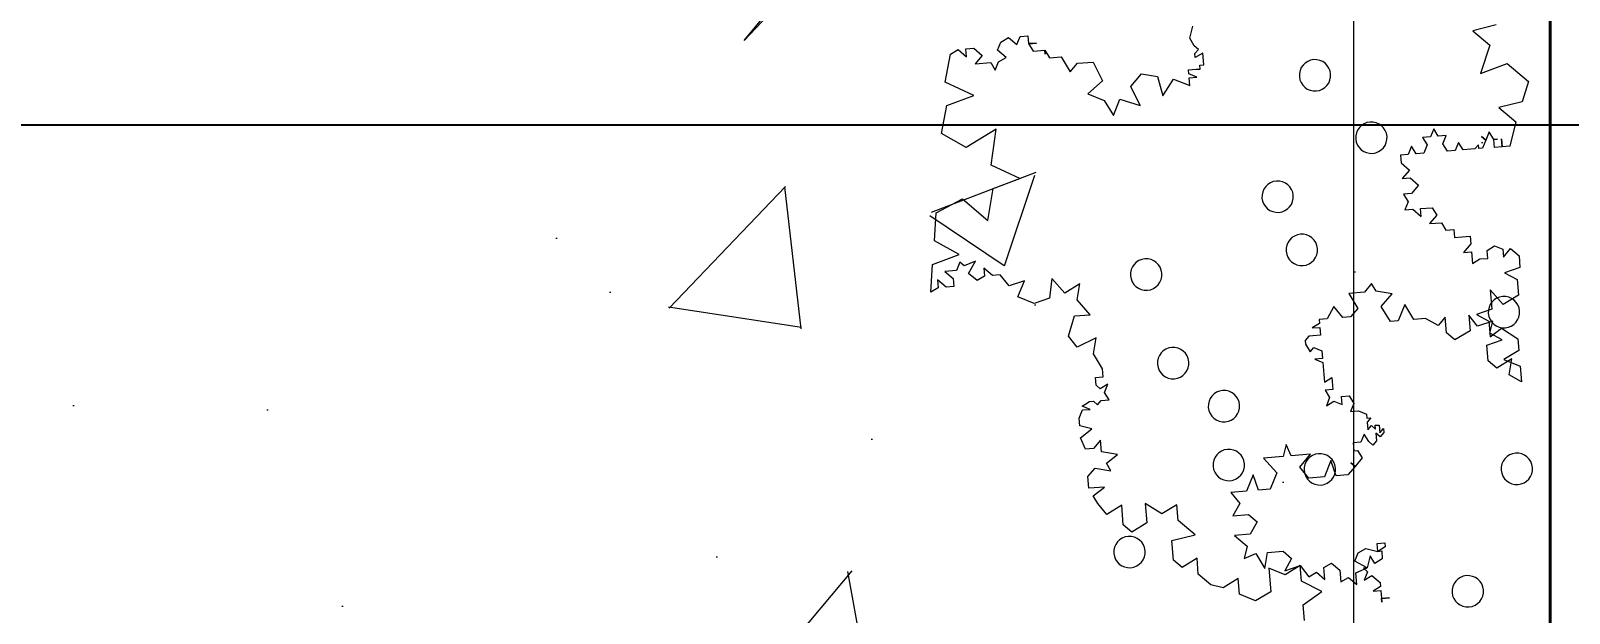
# Model space of a CAD drawing. Header units: metres. Extents: x 0 to 4415, y 1197 to 2590.
# Drawn here: x 1913.088 to 1913.872, y 1310.651 to 1310.948 of the extents above; entities that cross this region are included whole.
import ezdxf

# ---------------------------------------------------------------- set-up
doc = ezdxf.new("R2010")
doc.units = ezdxf.units.M
for name, pattern in [('AXES', [2, 1.25, -0.25, 0.25, -0.25]), ('CACHE2', [4.7625, 3.175, -1.5875]), ('CONTINU', [0])]:
    doc.linetypes.add(name, pattern=pattern)
doc.layers.get('DEFPOINTS').update_dxf_attribs({"lineweight": 5})
doc.layers.add('00-axe', color=7, linetype='AXES', lineweight=5, true_color=0xdb0000)
doc.layers.add('veg', color=7, linetype='Continuous', lineweight=9, true_color=0x61c200)
for name, color, linetype, lineweight in [('00-cote', 7, 'CONTINU', 20), ('caché', 20, 'CACHE2', 13), ('Façade 02', 41, 'Continuous', 35)]:
    doc.layers.add(name, color=color, linetype=linetype, lineweight=lineweight)
doc.styles.add('WALIDcotat', font='times.ttf')
doc.dimstyles.new('walid 100', dxfattribs={"dimscale": 0, "dimtxt": 0.25, "dimasz": 0.1, "dimexe": 1.25, "dimexo": 0.625, "dimgap": 0.02, "dimtad": 1, "dimdec": 0, "dimlfac": 100, "dimrnd": 5, "dimtxsty": 'WALIDcotat', "dimblk": 'COTE', "dimcen": 2.5, "dimse1": 1, "dimse2": 1, "dimclrd": 256, "dimclrt": 256, "dimadec": 0, "dimazin": 0, "dimtfac": 1, "dimtdec": 0, "dimtix": 1, "dimtmove": 2, "dimatfit": 3, "dimldrblk": 'COTE', "dimfxl": 1.25, "dimarcsym": 0})

# ---------------------------------------------------------------- blocks, each defined once
blk = doc.blocks.new('Plantes')
for p, q in [((-0.5796, 1.7132), (-0.238, 1.2957)), ((-0.189, 1.2913), (-0.5796, 1.7132)), ((0.5704, -1.1813), (0.5674, -1.214)), ((0.5674, -1.214), (0.6061, -1.2422)), ((0.7316, -1.2204), (0.7309, -1.2286)), ((0.7309, -1.2286), (0.7316, -1.2204)), ((0.3997, -1.2484), (0.3744, -1.2544)), ((0.4309, -1.2677), (0.3997, -1.2484)), ((0.4338, -1.235), (0.4309, -1.2677)), ((0.4679, -1.2216), (0.4338, -1.235)), ((0.4992, -1.2408), (0.4679, -1.2216)), ((0.4948, -1.2899), (0.4992, -1.2408)), ((0.6061, -1.2422), (0.5631, -1.263)), ((0.7131, -1.2435), (0.7294, -1.2449)), ((0.7287, -1.2531), (0.7131, -1.2435)), ((0.7294, -1.2449), (0.7309, -1.2286)), ((0.7309, -1.2286), (0.7309, -1.2286)), ((0.7309, -1.2286), (0.7309, -1.2286)), ((0.7309, -1.2286), (0.7309, -1.2286)), ((0.7309, -1.2286), (0.7309, -1.2286)), ((0.7309, -1.2286), (0.7309, -1.2286)), ((0.7309, -1.2286), (0.7309, -1.2286)), ((0.7309, -1.2286), (0.7309, -1.2286)), ((0.7309, -1.2286), (0.7309, -1.2286)), ((0.7309, -1.2286), (0.7309, -1.2286)), ((0.739, -1.2293), (0.7309, -1.2286)), ((0.7309, -1.2286), (0.739, -1.2293)), ((0.739, -1.2293), (0.7309, -1.2286)), ((0.7309, -1.2286), (0.739, -1.2293)), ((0.739, -1.2293), (0.7309, -1.2286)), ((0.7309, -1.2286), (0.739, -1.2293)), ((0.7309, -1.2286), (0.7309, -1.2286)), ((0.7309, -1.2286), (0.7309, -1.2286)), ((0.7309, -1.2286), (0.7309, -1.2286)), ((0.7309, -1.2286), (0.7309, -1.2286)), ((0.7309, -1.2286), (0.7309, -1.2286)), ((0.7309, -1.2286), (0.7309, -1.2286)), ((0.7309, -1.2286), (0.7309, -1.2286)), ((0.739, -1.2293), (0.739, -1.2293)), ((0.7472, -1.23), (0.739, -1.2293)), ((0.739, -1.2293), (0.7472, -1.23)), ((0.739, -1.2293), (0.739, -1.2293)), ((0.7472, -1.23), (0.7472, -1.23)), ((0.7472, -1.23), (0.7472, -1.23)), ((0.7472, -1.23), (0.7472, -1.23)), ((0.7472, -1.23), (0.7472, -1.23)), ((0.3477, -1.2767), (0.3448, -1.3094)), ((0.3744, -1.2544), (0.3477, -1.2767)), ((0.5289, -1.2764), (0.4948, -1.2899)), ((0.5282, -1.2846), (0.5601, -1.2957)), ((0.5423, -1.3106), (0.5282, -1.2846)), ((0.5601, -1.2957), (0.5289, -1.2764)), ((0.5631, -1.263), (0.5601, -1.2957)), ((0.5601, -1.2957), (0.5787, -1.2727)), ((0.5787, -1.2727), (0.5943, -1.2823)), ((0.5943, -1.2823), (0.6121, -1.2674)), ((0.6121, -1.2674), (0.6099, -1.2919)), ((0.6433, -1.2867), (0.6455, -1.2621)), ((0.6455, -1.2621), (0.6611, -1.2718)), ((0.6611, -1.2718), (0.6789, -1.2569)), ((0.6789, -1.2569), (0.6767, -1.2814)), ((0.6767, -1.2814), (0.7005, -1.2918)), ((0.6923, -1.291), (0.7012, -1.2836)), ((0.6945, -1.2665), (0.7101, -1.2761)), ((0.7012, -1.2836), (0.6945, -1.2665)), ((0.7101, -1.2761), (0.7279, -1.2613)), ((0.7279, -1.2613), (0.7287, -1.2531)), ((0.2958, -1.305), (0.2921, -1.3459)), ((0.3136, -1.2902), (0.2958, -1.305)), ((0.3448, -1.3094), (0.3136, -1.2902)), ((0.4436, -1.31), (0.4674, -1.3204)), ((0.4496, -1.3352), (0.4436, -1.31)), ((0.4674, -1.3204), (0.4866, -1.2891)), ((0.4866, -1.2891), (0.4919, -1.3226)), ((0.5245, -1.3255), (0.5423, -1.3106)), ((0.6099, -1.2919), (0.6255, -1.3015)), ((0.6255, -1.3015), (0.6433, -1.2867)), ((0.7005, -1.2918), (0.6745, -1.3059)), ((0.6745, -1.3059), (0.6812, -1.323)), ((0.7005, -1.2918), (0.6923, -1.291)), ((0.7065, -1.317), (0.7005, -1.2918)), ((0.7161, -1.3014), (0.7065, -1.317)), ((0.7317, -1.311), (0.7161, -1.3014)), ((0.7303, -1.3274), (0.7317, -1.311)), ((0.2921, -1.3459), (0.3404, -1.3584)), ((0.4229, -1.3576), (0.4496, -1.3352)), ((0.4919, -1.3226), (0.5245, -1.3255)), ((0.6812, -1.323), (0.6969, -1.3326)), ((0.6969, -1.3326), (0.7221, -1.3266)), ((0.7221, -1.3266), (0.7206, -1.343)), ((0.7206, -1.343), (0.737, -1.3444)), ((0.7221, -1.3266), (0.7303, -1.3274)), ((0.7377, -1.3363), (0.7221, -1.3266)), ((0.737, -1.3444), (0.7377, -1.3363)), ((0.1904, -1.378), (0.1868, -1.4189)), ((0.2082, -1.3631), (0.1904, -1.378)), ((0.2395, -1.3824), (0.2082, -1.3631)), ((0.3404, -1.3584), (0.3048, -1.3882)), ((0.4555, -1.3605), (0.4229, -1.3576)), ((0.4697, -1.3865), (0.4555, -1.3605)), ((0.1556, -1.3996), (0.137, -1.4227)), ((0.1868, -1.4189), (0.1556, -1.3996)), ((0.2358, -1.4232), (0.2395, -1.3824)), ((0.2707, -1.4016), (0.2358, -1.4232)), ((0.3019, -1.4209), (0.2707, -1.4016)), ((0.3048, -1.3882), (0.3019, -1.4209)), ((0.4192, -1.3984), (0.4519, -1.4013)), ((0.4334, -1.4244), (0.4192, -1.3984)), ((0.4519, -1.4013), (0.4697, -1.3865)), ((0.137, -1.4227), (0.1274, -1.4383)), ((0.1274, -1.4383), (0.1505, -1.4568)), ((0.4148, -1.4474), (0.4334, -1.4244)), ((0.1178, -1.4539), (0.1156, -1.4784)), ((0.1505, -1.4568), (0.1178, -1.4539)), ((0.4475, -1.4504), (0.4148, -1.4474)), ((0.4609, -1.4845), (0.4475, -1.4504)), ((0.472, -1.4526), (0.4609, -1.4845)), ((0.4965, -1.4547), (0.472, -1.4526)), ((0.51, -1.4889), (0.4965, -1.4547)), ((0.1156, -1.4784), (0.1305, -1.4962)), ((0.1305, -1.4962), (0.1639, -1.4909)), ((0.1639, -1.4909), (0.1542, -1.5065)), ((0.1542, -1.5065), (0.1773, -1.5251)), ((0.4825, -1.5194), (0.51, -1.4889)), ((0.5768, -1.4784), (0.5583, -1.5014)), ((0.5583, -1.5014), (0.5806, -1.5281)), ((0.6095, -1.4813), (0.5768, -1.4784)), ((0.6229, -1.5154), (0.6095, -1.4813)), ((0.634, -1.4835), (0.6229, -1.5154)), ((0.6585, -1.4857), (0.634, -1.4835)), ((0.6734, -1.5035), (0.6585, -1.4857)), ((0.6645, -1.5109), (0.6734, -1.5035)), ((0.6734, -1.5035), (0.6645, -1.5109)), ((0.6883, -1.5213), (0.6734, -1.5035)), ((0.1105, -1.5356), (0.1001, -1.5594)), ((0.1268, -1.537), (0.1105, -1.5356)), ((0.1417, -1.5548), (0.1268, -1.537)), ((0.1439, -1.5303), (0.1417, -1.5548)), ((0.1773, -1.5251), (0.1439, -1.5303)), ((0.5234, -1.523), (0.4825, -1.5194)), ((0.5294, -1.5483), (0.5234, -1.523)), ((0.5397, -1.5245), (0.5294, -1.5483)), ((0.5806, -1.5281), (0.5397, -1.5245)), ((0.6697, -1.5443), (0.6705, -1.5362)), ((0.6705, -1.5362), (0.6786, -1.5369)), ((0.6786, -1.5369), (0.6883, -1.5213)), ((0.1001, -1.5594), (0.1232, -1.5779)), ((0.669, -1.5525), (0.6697, -1.5443)), ((0.6853, -1.554), (0.669, -1.5525)), ((0.6921, -1.571), (0.6853, -1.554)), ((0.7017, -1.5554), (0.6921, -1.571)), ((0.7106, -1.548), (0.7017, -1.5554)), ((0.718, -1.5569), (0.7106, -1.548)), ((0.7166, -1.5732), (0.718, -1.5569)), ((0.7255, -1.5658), (0.7166, -1.5732)), ((0.7233, -1.5903), (0.7247, -1.5739)), ((0.7247, -1.5739), (0.7322, -1.5828)), ((0.7329, -1.5747), (0.7255, -1.5658)), ((0.0979, -1.5839), (0.0965, -1.6002)), ((0.0965, -1.6002), (0.1032, -1.6173)), ((0.1232, -1.5779), (0.0979, -1.5839)), ((0.6966, -1.6126), (0.6973, -1.6044)), ((0.6973, -1.6044), (0.7055, -1.6052)), ((0.6973, -1.6044), (0.6973, -1.6044)), ((0.6973, -1.6044), (0.6973, -1.6044)), ((0.698, -1.5963), (0.6988, -1.5881)), ((0.698, -1.5963), (0.698, -1.5963)), ((0.7055, -1.6052), (0.698, -1.5963)), ((0.6988, -1.5881), (0.6995, -1.5799)), ((0.6995, -1.5799), (0.7069, -1.5888)), ((0.7069, -1.5888), (0.7158, -1.5814)), ((0.7158, -1.5814), (0.7151, -1.5896)), ((0.7151, -1.5896), (0.7233, -1.5903)), ((0.7151, -1.5896), (0.7151, -1.5896)), ((0.7322, -1.5828), (0.7329, -1.5747)), ((0.1195, -1.6187), (0.1025, -1.6255)), ((0.1025, -1.6255), (0.1181, -1.6351)), ((0.1032, -1.6173), (0.1195, -1.6187)), ((0.1181, -1.6351), (0.1262, -1.6358)), ((0.1262, -1.6358), (0.1351, -1.6284)), ((0.1351, -1.6284), (0.1426, -1.6373)), ((0.1426, -1.6373), (0.1589, -1.6387)), ((0.6127, -1.6298), (0.6283, -1.6395)), ((0.6194, -1.6469), (0.6127, -1.6298)), ((0.6283, -1.6395), (0.6454, -1.6327)), ((0.6454, -1.6327), (0.6439, -1.6491)), ((0.6602, -1.6505), (0.6699, -1.6349)), ((0.6632, -1.6179), (0.6795, -1.6193)), ((0.6699, -1.6349), (0.6632, -1.6179)), ((0.6795, -1.6193), (0.6966, -1.6126)), ((0.1315, -1.6692), (0.13, -1.6856)), ((0.1404, -1.6618), (0.1315, -1.6692)), ((0.156, -1.6714), (0.1404, -1.6618)), ((0.1589, -1.6387), (0.1493, -1.6543)), ((0.1493, -1.6543), (0.156, -1.6714)), ((0.6098, -1.6625), (0.6194, -1.6469)), ((0.6261, -1.664), (0.6098, -1.6625)), ((0.6246, -1.6803), (0.6261, -1.664)), ((0.6439, -1.6491), (0.6602, -1.6505)), ((0.13, -1.6856), (0.1464, -1.687)), ((0.1464, -1.687), (0.1449, -1.7034)), ((0.6054, -1.7115), (0.6068, -1.6952)), ((0.6068, -1.6952), (0.6083, -1.6788)), ((0.6083, -1.6788), (0.6239, -1.6885)), ((0.6239, -1.6885), (0.6246, -1.6803)), ((1.0198, -1.6826), (0.9938, -1.6968)), ((0.9938, -1.6968), (0.999, -1.7302)), ((1.0168, -1.7153), (1.0198, -1.6826)), ((0.1449, -1.7034), (0.1257, -1.7346)), ((0.1257, -1.7346), (0.1309, -1.768)), ((0.1449, -1.7034), (0.1449, -1.7034)), ((0.5876, -1.7264), (0.6047, -1.7197)), ((0.6039, -1.7279), (0.5876, -1.7264)), ((0.6025, -1.7442), (0.6039, -1.7279)), ((0.6047, -1.7197), (0.6054, -1.7115)), ((0.95, -1.7258), (0.9471, -1.7585)), ((0.9678, -1.7109), (0.95, -1.7258)), ((0.999, -1.7302), (0.9678, -1.7109)), ((0.9827, -1.7287), (1.0168, -1.7153)), ((1.0139, -1.748), (0.9827, -1.7287)), ((0.0915, -1.748), (0.073, -1.7711)), ((0.1309, -1.768), (0.0915, -1.748)), ((0.5676, -1.7658), (0.5683, -1.7576)), ((0.575, -1.7747), (0.5676, -1.7658)), ((0.5683, -1.7576), (0.578, -1.742)), ((0.5683, -1.7576), (0.5683, -1.7576)), ((0.578, -1.742), (0.5854, -1.7509)), ((0.5854, -1.7509), (0.6025, -1.7442)), ((0.9471, -1.7585), (0.9791, -1.7696)), ((1.0117, -1.7725), (1.0139, -1.748)), ((0.073, -1.7711), (0.0857, -1.8134)), ((0.5832, -1.7754), (0.575, -1.7747)), ((0.5818, -1.7918), (0.5981, -1.7932)), ((0.5974, -1.8014), (0.5818, -1.7918)), ((0.5996, -1.7769), (0.5832, -1.7754)), ((0.5981, -1.7932), (0.5996, -1.7769)), ((0.8447, -1.7988), (0.8187, -1.8129)), ((0.8596, -1.8166), (0.8447, -1.7988)), ((0.8625, -1.7839), (0.8596, -1.8166)), ((0.8803, -1.769), (0.8625, -1.7839)), ((0.9115, -1.7883), (0.8803, -1.769)), ((0.9086, -1.8209), (0.9115, -1.7883)), ((0.9271, -1.7979), (0.9086, -1.8209)), ((0.9591, -1.809), (0.9271, -1.7979)), ((0.9509, -1.8083), (0.9538, -1.7756)), ((0.9791, -1.7696), (0.9531, -1.7837)), ((0.9531, -1.7837), (0.9591, -1.809)), ((0.9538, -1.7756), (0.9769, -1.7941)), ((0.9769, -1.7941), (1.0117, -1.7725)), ((0.0857, -1.8134), (0.1184, -1.8163)), ((0.1184, -1.8163), (0.0909, -1.8468)), ((0.5966, -1.8096), (0.5974, -1.8014)), ((0.613, -1.811), (0.5966, -1.8096)), ((0.6271, -1.837), (0.613, -1.811)), ((0.6457, -1.814), (0.6271, -1.837)), ((0.662, -1.8154), (0.6457, -1.814)), ((0.6769, -1.8332), (0.662, -1.8154)), ((0.7452, -1.8064), (0.7259, -1.8376)), ((0.7615, -1.8078), (0.7452, -1.8064)), ((0.7749, -1.842), (0.7615, -1.8078)), ((0.7942, -1.8107), (0.7749, -1.842)), ((0.8187, -1.8129), (0.7942, -1.8107)), ((0.9249, -1.8224), (0.9509, -1.8083)), ((0.9569, -1.8335), (0.9249, -1.8224)), ((-0.215, -1.8607), (-0.212, -1.9186)), ((-0.1994, -1.8703), (-0.215, -1.8607)), ((0.0011, -1.8388), (-0.0331, -1.8522)), ((-0.0331, -1.8522), (-0.0197, -1.8863)), ((0.033, -1.8499), (0.0011, -1.8388)), ((0.0375, -1.8914), (0.033, -1.8499)), ((0.065, -1.8609), (0.0375, -1.8914)), ((0.0962, -1.8802), (0.065, -1.8609)), ((0.0909, -1.8468), (0.0962, -1.8802)), ((0.6576, -1.8644), (0.6769, -1.8332)), ((0.7259, -1.8376), (0.7482, -1.8643)), ((0.9532, -1.8743), (0.9569, -1.8335)), ((0.9807, -1.8439), (0.9532, -1.8743)), ((1.0119, -1.8631), (0.9807, -1.8439)), ((1.009, -1.8958), (1.0119, -1.8631)), ((-0.2009, -1.8866), (-0.1994, -1.8703)), ((-0.1831, -1.8718), (-0.2009, -1.8866)), ((-0.186, -1.9044), (-0.1682, -1.8896)), ((-0.1667, -1.8732), (-0.1831, -1.8718)), ((-0.1682, -1.8896), (-0.1667, -1.8732)), ((-0.1184, -1.8858), (-0.1362, -1.9006)), ((-0.1028, -1.8954), (-0.1184, -1.8858)), ((-0.0516, -1.8752), (-0.0701, -1.8983)), ((-0.0197, -1.8863), (-0.0516, -1.8752)), ((0.6903, -1.8674), (0.6576, -1.8644)), ((0.7052, -1.8852), (0.6903, -1.8674)), ((0.7148, -1.8695), (0.7052, -1.8852)), ((0.7482, -1.8643), (0.7148, -1.8695)), ((-0.212, -1.9186), (-0.1562, -1.94)), ((-0.1615, -1.9066), (-0.186, -1.9044)), ((-0.1548, -1.9237), (-0.1615, -1.9066)), ((-0.1459, -1.9163), (-0.1548, -1.9237)), ((-0.1221, -1.9266), (-0.1459, -1.9163)), ((-0.1362, -1.9006), (-0.1221, -1.9266)), ((-0.1043, -1.9117), (-0.1028, -1.8954)), ((-0.0865, -1.8968), (-0.1043, -1.9117)), ((-0.0701, -1.8983), (-0.0865, -1.8968)), ((0.983, -1.9099), (1.009, -1.8958)), ((1.0149, -1.921), (0.983, -1.9099)), ((1.0128, -1.9455), (1.0149, -1.921)), ((-0.1562, -1.94), (-0.2082, -1.9683)), ((0.8969, -1.9517), (0.9133, -1.9531)), ((0.9118, -1.9695), (0.8969, -1.9517)), ((0.9133, -1.9531), (0.9154, -1.9286)), ((0.9154, -1.9286), (0.9311, -1.9383)), ((0.9311, -1.9383), (0.9474, -1.9397)), ((0.9474, -1.9397), (0.9459, -1.9561)), ((0.9459, -1.9561), (0.9615, -1.9657)), ((0.9615, -1.9657), (0.9786, -1.959)), ((0.9786, -1.959), (0.9801, -1.9426)), ((0.9801, -1.9426), (0.995, -1.9604)), ((0.995, -1.9604), (1.0128, -1.9455)), ((-0.2082, -1.9683), (-0.2051, -2.0263)), ((0.8762, -1.9992), (0.8777, -1.9829)), ((0.8777, -1.9829), (0.894, -1.9844)), ((0.894, -1.9844), (0.9103, -1.9858)), ((0.9103, -1.9858), (0.9118, -1.9695)), ((-0.1501, -2.0559), (-0.0967, -2.0112)), ((-0.0967, -2.0112), (-0.0862, -2.0781)), ((0.8257, -2.0112), (0.8502, -2.0134)), ((0.8406, -2.029), (0.8257, -2.0112)), ((0.8502, -2.0134), (0.8599, -1.9978)), ((0.8599, -1.9978), (0.8762, -1.9992)), ((-0.2051, -2.0263), (-0.1501, -2.0559)), ((0.7738, -2.0395), (0.7901, -2.041)), ((0.7805, -2.0566), (0.7738, -2.0395)), ((0.7901, -2.041), (0.8079, -2.0261)), ((0.8079, -2.0261), (0.8065, -2.0424)), ((0.8065, -2.0424), (0.831, -2.0446)), ((0.831, -2.0446), (0.8406, -2.029)), ((-0.0862, -2.0781), (-0.0305, -2.0995)), ((0.7709, -2.0722), (0.7805, -2.0566)), ((0.7872, -2.0737), (0.7709, -2.0722)), ((0.8021, -2.0915), (0.7872, -2.0737)), ((-0.0305, -2.0995), (-0.0906, -2.1271)), ((0.7679, -2.1049), (0.7843, -2.1063)), ((0.7828, -2.1227), (0.7679, -2.1049)), ((0.7843, -2.1063), (0.8021, -2.0915)), ((-0.0906, -2.1271), (-0.0808, -2.2021)), ((0.7636, -2.1539), (0.7643, -2.1457)), ((0.7643, -2.1457), (0.765, -2.1376)), ((0.7643, -2.1457), (0.7643, -2.1457)), ((0.7643, -2.1457), (0.7643, -2.1457)), ((0.7643, -2.1457), (0.7643, -2.1457)), ((0.765, -2.1376), (0.7828, -2.1227)), ((0.765, -2.1376), (0.765, -2.1376)), ((0.765, -2.1376), (0.765, -2.1376)), ((0.765, -2.1376), (0.765, -2.1376)), ((0.765, -2.1376), (0.765, -2.1376)), ((-0.1432, -2.1636), (-0.1952, -2.1919)), ((-0.0808, -2.2021), (-0.1432, -2.1636)), ((0.7636, -2.1539), (0.7636, -2.1539)), ((0.7636, -2.1539), (0.7636, -2.1539)), ((0.7636, -2.1539), (0.7636, -2.1539)), ((0.7636, -2.1539), (0.7636, -2.1539)), ((0.7636, -2.1539), (0.7636, -2.1539)), ((0.7636, -2.1539), (0.7636, -2.1539)), ((0.7636, -2.1539), (0.7636, -2.1539)), ((0.7799, -2.1554), (0.7636, -2.1539)), ((0.7866, -2.1724), (0.7799, -2.1554)), ((0.7962, -2.1568), (0.7866, -2.1724)), ((0.8126, -2.1583), (0.7962, -2.1568)), ((0.8097, -2.191), (0.8193, -2.1754)), ((0.8193, -2.1754), (0.8126, -2.1583)), ((0.8616, -2.1627), (0.852, -2.1783)), ((0.852, -2.1783), (0.8587, -2.1953)), ((0.8779, -2.1641), (0.8616, -2.1627)), ((0.8847, -2.1812), (0.8779, -2.1641)), ((0.8943, -2.1656), (0.8847, -2.1812)), ((0.9106, -2.167), (0.8943, -2.1656)), ((0.9188, -2.1678), (0.9106, -2.167)), ((0.9262, -2.1767), (0.9188, -2.1678)), ((0.927, -2.1685), (0.9262, -2.1767)), ((0.9351, -2.1692), (0.927, -2.1685)), ((0.9419, -2.1863), (0.9351, -2.1692)), ((0.9597, -2.1714), (0.9582, -2.1878)), ((0.976, -2.1729), (0.9597, -2.1714)), ((0.9745, -2.1892), (0.976, -2.1729)), ((0.976, -2.1729), (0.9745, -2.1892)), ((0.9923, -2.1743), (0.976, -2.1729)), ((1.0043, -2.2248), (0.9923, -2.1743)), ((-0.1952, -2.1919), (-0.1839, -2.2505)), ((0.826, -2.1924), (0.8097, -2.191)), ((0.8327, -2.2095), (0.826, -2.1924)), ((0.8423, -2.1939), (0.8327, -2.2095)), ((0.8587, -2.1953), (0.8423, -2.1939)), ((0.933, -2.1937), (0.9419, -2.1863)), ((0.9419, -2.1863), (0.933, -2.1937)), ((0.9486, -2.2034), (0.9419, -2.1863)), ((0.9582, -2.1878), (0.9486, -2.2034)), ((0.9664, -2.1885), (0.9582, -2.1878)), ((0.9582, -2.1878), (0.9664, -2.1885)), ((0.1443, -2.2633), (0.1636, -2.2321)), ((0.1636, -2.2321), (0.177, -2.2663)), ((0.9687, -2.2546), (1.0043, -2.2248)), ((-0.1282, -2.272), (-0.1883, -2.2995)), ((-0.1839, -2.2505), (-0.1282, -2.272)), ((0.1102, -2.2768), (0.1443, -2.2633)), ((0.1407, -2.3042), (0.1102, -2.2768)), ((0.177, -2.2663), (0.2193, -2.2536)), ((0.2193, -2.2536), (0.1994, -2.293)), ((0.2551, -2.3144), (0.2669, -2.2743)), ((0.2669, -2.2743), (0.2885, -2.3092)), ((1.017, -2.2671), (0.9687, -2.2546)), ((1.0297, -2.3094), (1.017, -2.2671)), ((-0.1883, -2.2995), (-0.1771, -2.3582)), ((0.1207, -2.3436), (0.1407, -2.3042)), ((0.1994, -2.293), (0.2217, -2.3197)), ((0.2885, -2.3092), (0.3226, -2.2957)), ((0.3226, -2.2957), (0.3212, -2.3121)), ((0.3212, -2.3121), (0.3375, -2.3135)), ((0.9852, -2.3466), (1.0297, -2.3094)), ((-0.1259, -2.3381), (-0.0932, -2.341)), ((-0.111, -2.3559), (-0.1259, -2.3381)), ((-0.0932, -2.341), (-0.0836, -2.3254)), ((-0.0836, -2.3254), (-0.0768, -2.3424)), ((-0.0768, -2.3424), (-0.0612, -2.3521)), ((0.0539, -2.3541), (0.0731, -2.3229)), ((0.0731, -2.3229), (0.088, -2.3407)), ((0.088, -2.3407), (0.1207, -2.3436)), ((0.2217, -2.3197), (0.2551, -2.3144)), ((0.3205, -2.3202), (0.3197, -2.3284)), ((0.3197, -2.3284), (0.3361, -2.3299)), ((0.3375, -2.3135), (0.3205, -2.3202)), ((0.3361, -2.3299), (0.3442, -2.3306)), ((0.3442, -2.3306), (0.3435, -2.3388)), ((0.3435, -2.3388), (0.3517, -2.3395)), ((0.3517, -2.3395), (0.3509, -2.3477)), ((0.9295, -2.3252), (0.9852, -2.3466)), ((0.9489, -2.3846), (0.9295, -2.3252)), ((-0.1771, -2.3582), (-0.1615, -2.3678)), ((-0.1615, -2.3678), (-0.1437, -2.3529)), ((-0.1437, -2.3529), (-0.1451, -2.3693)), ((-0.1451, -2.3693), (-0.1288, -2.3707)), ((-0.1288, -2.3707), (-0.111, -2.3559)), ((-0.0612, -2.3521), (-0.079, -2.3669)), ((-0.079, -2.3669), (-0.0723, -2.384)), ((-0.0144, -2.381), (-0.0048, -2.3653)), ((-0.0048, -2.3653), (0.0034, -2.3661)), ((-0.0048, -2.3653), (-0.0048, -2.3653)), ((0.0034, -2.3661), (0.0116, -2.3668)), ((0.0034, -2.3661), (0.0034, -2.3661)), ((0.0034, -2.3661), (0.0034, -2.3661)), ((0.0116, -2.3668), (0.0197, -2.3675)), ((0.0197, -2.3675), (0.0294, -2.3519)), ((0.0205, -2.3594), (0.0197, -2.3675)), ((0.0197, -2.3675), (0.0205, -2.3594)), ((0.0294, -2.3519), (0.0539, -2.3541)), ((0.3406, -2.3715), (0.3317, -2.3789)), ((0.3339, -2.3544), (0.3331, -2.3626)), ((0.3331, -2.3626), (0.3406, -2.3715)), ((0.3331, -2.3626), (0.3331, -2.3626)), ((0.3495, -2.364), (0.3339, -2.3544)), ((0.3509, -2.3477), (0.3495, -2.364)), ((-0.0723, -2.384), (-0.0567, -2.3936)), ((-0.0567, -2.3936), (-0.0389, -2.3788)), ((-0.0389, -2.3788), (-0.0322, -2.3958)), ((-0.0322, -2.3958), (-0.0159, -2.3973)), ((-0.0159, -2.3973), (-0.0151, -2.3891)), ((-0.0151, -2.3891), (-0.0144, -2.381)), ((-0.0062, -2.3817), (-0.0144, -2.381)), ((-0.0144, -2.381), (-0.0062, -2.3817)), ((0.0019, -2.3824), (-0.0062, -2.3817)), ((-0.0062, -2.3817), (0.0019, -2.3824)), ((0.3317, -2.3789), (0.3221, -2.3945)), ((0.3221, -2.3945), (0.328, -2.4198)), ((0.3317, -2.3789), (0.3317, -2.3789)), ((0.9133, -2.4143), (0.9489, -2.3846)), ((0.9616, -2.4269), (0.9133, -2.4143))]:
    blk.add_line(p, q)
at = {"color": 50}
for centre in [(0.9106, -1.2446), (0.2037, -1.3215), (1.0113, -1.5007), (0.3988, -1.6272), (0.9821, -1.8275), (0.2344, -1.9008), (0.7027, -2.1897), (0.5841, -2.3191)]:
    blk.add_ellipse(centre, major_axis=(0.0232, 0.0232), ratio=1, start_param=2.267169, end_param=8.550354, dxfattribs=at)
at = {"color": 10}
for centre in [(0.4097, -1.5046), (0.5998, -1.4969), (0.292, -1.7165), (0.559, -1.9545), (0.5079, -2.0652)]:
    blk.add_ellipse(centre, major_axis=(0.0232, 0.0232), ratio=1, start_param=2.267169, end_param=8.550354, dxfattribs=at)
blk = doc.blocks.new('COTE')
at = {"ltscale": 0.05}
h = blk.add_hatch(color=256, dxfattribs=at)
edge = h.paths.add_edge_path()
edge.add_arc((0, 0), 0.25, 0, 360)
for p, q in [((0, -1), (0, 1)), ((1, 0), (-1, 0))]:
    blk.add_line(p, q)
blk.add_circle((0, 0), 0.25)
blk = doc.blocks.new('*D318')
at = {"layer": '00-cote', "lineweight": -2, "ltscale": 0.1, "transparency": 16777216}
blk.add_line((1925.38409, 1310.89956), (1897.28173, 1310.89956), dxfattribs=at)
at = {"layer": 'DEFPOINTS', "color": 0, "ltscale": 0.1, "transparency": 16777216}
for p in [(1897.18173, 1312.39839), (1925.48409, 1312.39839), (1897.18173, 1310.89956)]:
    blk.add_point(p, dxfattribs=at)
at = {"layer": '00-cote', "lineweight": -2, "ltscale": 0.1, "transparency": 16777216, "xscale": 0.1, "yscale": 0.1, "zscale": 0.1}
for p, rotation in [((1897.18173, 1310.89956), 179.9999998187384), ((1925.48409, 1310.89956), 359.9999998187384)]:
    blk.add_blockref('COTE', p, dxfattribs=dict(at, rotation=rotation))
at = {"layer": '00-cote', "ltscale": 0.1, "transparency": 16777216, "insert": (1911.33291, 1311.04672), "char_height": 0.25, "attachment_point": 5, "rotation": 360, "style": 'WALIDcotat'}
blk.add_mtext('2830', dxfattribs=at)

msp = doc.modelspace()

# ---------------------------------------------------------------- hatches: boundary and pattern name
at = {"layer": 'veg'}
h = msp.add_hatch(dxfattribs=at)
h.set_pattern_fill('AR-CONC', color=256, scale=0.003, angle=-1e-14, style=0)
h.paths.add_polyline_path([(1913.86234, 1312.10545), (1904.36234, 1312.10545), (1904.36234, 1309.94057), (1905.47326, 1310.01054), (1905.50708, 1309.4559), (1907.36282, 1309.56841), (1907.32912, 1310.12127), (1908.52675, 1310.19669), (1908.56063, 1309.64103), (1910.82943, 1309.77858), (1910.79504, 1310.34265), (1911.99267, 1310.41808), (1912.02723, 1309.85119), (1913.86234, 1309.96245)])
h.paths.add_polyline_path([(1905.47326, 1310.01054), (1904.36234, 1309.94057), (1904.36234, 1309.3865), (1905.50708, 1309.4559)])
h.paths.add_polyline_path([(1908.52675, 1310.19669), (1907.32912, 1310.12127), (1907.36282, 1309.56841), (1908.56063, 1309.64103)], flags=17)
h.paths.add_polyline_path([(1911.99267, 1310.41808), (1910.79504, 1310.34265), (1910.82943, 1309.77858), (1912.02723, 1309.85119)], flags=17)
h = msp.add_hatch(dxfattribs=at)
h.set_pattern_fill('AR-CONC', color=256, scale=0.003, angle=-1e-14, style=0)
h.paths.add_polyline_path([(1913.76235, 1312.10545), (1904.36234, 1312.10545), (1904.36234, 1309.94057), (1905.47326, 1310.01054), (1905.50708, 1309.4559), (1907.36282, 1309.56841), (1907.32912, 1310.12127), (1908.52675, 1310.19669), (1908.56063, 1309.64103), (1910.82943, 1309.77858), (1910.79504, 1310.34265), (1911.99267, 1310.41808), (1912.02723, 1309.85119), (1913.76235, 1309.96245)])
h.paths.add_polyline_path([(1905.47326, 1310.01054), (1904.36234, 1309.94057), (1904.36234, 1309.3865), (1905.50708, 1309.4559)])
h.paths.add_polyline_path([(1908.52675, 1310.19669), (1907.32912, 1310.12127), (1907.36282, 1309.56841), (1908.56063, 1309.64103)], flags=17)
h.paths.add_polyline_path([(1911.99267, 1310.41808), (1910.79504, 1310.34265), (1910.82943, 1309.77858), (1912.02723, 1309.85119)], flags=17)

# ---------------------------------------------------------------- linework, layer by layer
at = {"layer": '00-axe', "lineweight": 30, "ltscale": 5}
msp.add_lwpolyline([(1918.47284, 1331.51818), (1918.47284, 1320.4533), (1913.60233, 1320.4533), (1913.60233, 1306.88373), (1913.60233, 1306.88373)], dxfattribs=at)
at = {"layer": 'caché', "linetype": 'CACHE2'}
msp.add_lwpolyline([(1917.60304, 1309.72784), (1913.76235, 1309.72784), (1913.76235, 1311.41264), (1917.60304, 1311.41264)], close=True, dxfattribs=at)
at = {"layer": 'Façade 02'}
for p, q in [((1913.86234, 1314.33399), (1913.86234, 1309.96245)), ((1913.86234, 1310.17729), (1913.86234, 1314.23402))]:
    msp.add_line(p, q, dxfattribs=at)

# ---------------------------------------------------------------- block references
at = {"layer": 'veg', "ltscale": 0.1, "xscale": -0.2441011966847084, "yscale": 0.2441011966847084, "zscale": 0.2441011966847084, "rotation": 179.5978025672188}
for p in [(1913.59594, 1311.35986), (1913.59594, 1310.35986)]:
    msp.add_blockref('Plantes', p, dxfattribs=at)

# ---------------------------------------------------------------- dimensions: what is measured, and where the dimension line sits
at = {"layer": '00-cote', "ltscale": 0.1}
dim = msp.add_aligned_dim(p1=(1925.48409, 1312.39839), p2=(1897.18173, 1312.39839), distance=1.49883, dimstyle='walid 100', override={"dimscale": 1, "dimfxl": 0}, dxfattribs=at)
dim.commit()
dim.dimension.update_dxf_attribs({"geometry": '*D318', "text_midpoint": (1911.33291, 1311.04672)})

doc.saveas('drawing.dxf')
